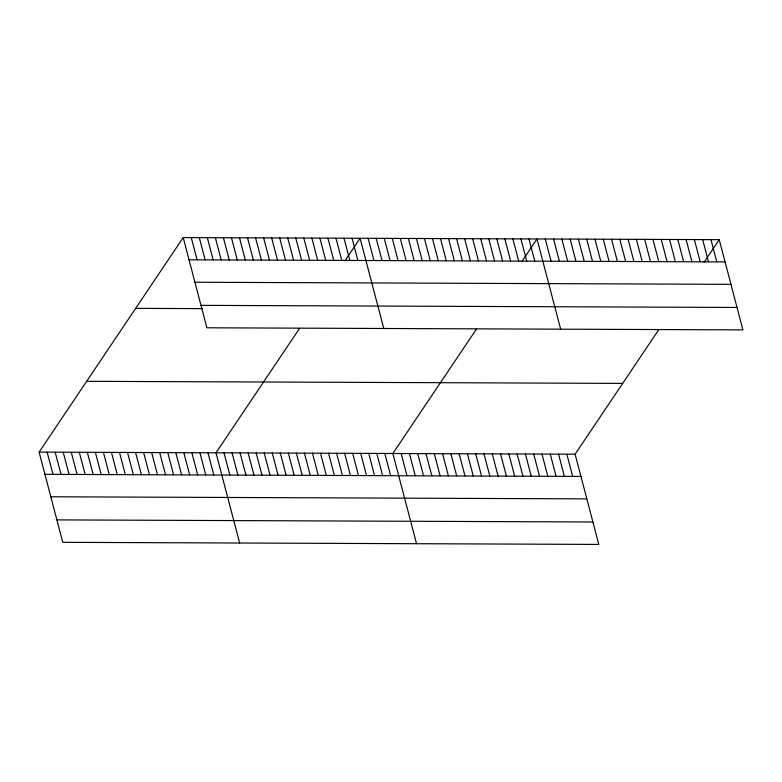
<?xml version="1.0" encoding="UTF-8"?>
<svg xmlns="http://www.w3.org/2000/svg" width="782" height="782" viewBox="0 0 782 782"><rect width="100%" height="100%" fill="white"/><g stroke="black" fill="none" stroke-linecap="round" stroke-linejoin="round"><path stroke-width="1.17" d="M658.61 329.916L575.122 454.205L598.787 544.419L62.765 542.327L39.1 452.113L183.213 237.581L719.235 239.673L742.9 329.887L206.878 327.795L183.213 237.581M299.477 328.518L215.988 452.798L239.654 543.021M344.882 260.924L360.101 238.275L383.767 328.489M476.365 329.212L392.867 453.492L416.542 543.705M521.77 261.618L536.99 238.96L560.655 329.173M704.015 262.332L719.235 239.673M189.049 259.81L725.061 261.902M194.933 282.243L730.955 284.335M200.994 305.361L737.015 307.453M135.657 308.372L202.274 308.636M86.655 381.313L622.677 383.405M39.1 452.113L575.122 454.205M44.936 474.342L580.948 476.433M50.82 496.775L586.832 498.867M56.881 519.893L592.903 521.985M710.946 239.644L716.781 261.872M702.666 239.605L708.492 261.843M694.377 239.575L700.213 261.804M686.097 239.546L691.933 261.775M677.808 239.517L683.644 261.745M669.529 239.478L675.365 261.706M661.249 239.448L667.075 261.677M652.96 239.419L658.796 261.647M644.681 239.38L650.507 261.618M636.392 239.351L642.227 261.579M628.112 239.321L633.938 261.55M619.823 239.282L625.659 261.52M611.544 239.253L617.369 261.481M603.254 239.224L609.09 261.452M594.975 239.184L600.811 261.423M586.686 239.155L592.521 261.383M578.406 239.126L584.242 261.354M570.127 239.087L575.953 261.325M561.838 239.057L567.673 261.286M553.558 239.028L559.384 261.256M545.269 238.999L551.105 261.227M528.945 238.93L534.78 261.159M520.91 238.901L526.736 261.129M512.865 238.872L518.701 261.1M566.833 454.176L572.668 476.404M504.83 238.833L510.656 261.071M558.553 454.137L564.379 476.375M496.785 238.803L502.621 261.032M550.264 454.107L556.1 476.336M488.74 238.774L494.576 261.002M541.985 454.078L547.811 476.306M480.705 238.745L486.541 260.973M533.695 454.039L539.531 476.277M472.66 238.715L478.496 260.944M525.416 454.01L531.242 476.238M464.625 238.676L470.461 260.914M517.127 453.98L522.962 476.209M456.58 238.647L462.416 260.875M508.847 453.941L514.673 476.179M448.545 238.618L454.371 260.846M500.558 453.912L506.394 476.14M440.501 238.588L446.336 260.817M492.279 453.883L498.114 476.111M432.466 238.549L438.291 260.787M483.99 453.853L489.825 476.082M424.421 238.52L430.256 260.748M475.71 453.814L481.546 476.043M416.386 238.49L422.212 260.719M467.431 453.785L473.257 476.013M408.341 238.461L414.177 260.689M459.142 453.755L464.977 475.984M400.306 238.432L406.132 260.66M450.862 453.716L456.688 475.955M392.261 238.393L398.097 260.631M442.573 453.687L448.409 475.915M384.226 238.363L390.052 260.592M434.293 453.658L440.119 475.886M376.181 238.334L382.017 260.562M426.004 453.619L431.84 475.857M368.136 238.305L373.972 260.533M417.725 453.589L423.551 475.818M409.436 453.56L415.271 475.788M352.056 238.236L357.892 260.474M401.156 453.521L406.992 475.759M344.021 238.207L349.857 260.435M335.977 238.178L341.812 260.406M384.832 453.462L390.668 475.691M327.941 238.148L333.767 260.377M376.787 453.433L382.623 475.661M319.897 238.109L325.732 260.347M368.752 453.394L374.578 475.632M311.862 238.08L317.688 260.308M360.707 453.365L366.543 475.593M303.817 238.051L309.652 260.279M352.672 453.335L358.498 475.564M295.782 238.021L301.608 260.25M344.627 453.306L350.463 475.534M287.737 237.992L293.573 260.22M336.592 453.277L342.418 475.505M279.702 237.953L285.528 260.191M328.548 453.237L334.383 475.476M271.657 237.924L277.493 260.152M320.512 453.208L326.338 475.436M263.622 237.894L269.448 260.123M312.468 453.179L318.303 475.407M255.577 237.865L261.413 260.093M304.433 453.149L310.258 475.378M247.542 237.836L253.368 260.064M296.388 453.12L302.223 475.348M239.497 237.796L245.333 260.035M288.353 453.081L294.179 475.319M231.452 237.767L237.288 259.995M280.308 453.052L286.144 475.28M223.417 237.738L229.253 259.966M272.263 453.022L278.099 475.251M215.373 237.708L221.208 259.937M264.228 452.993L270.064 475.221M207.338 237.669L213.163 259.907M256.183 452.954L262.019 475.192M199.293 237.64L205.128 259.868M248.148 452.925L253.974 475.153M191.258 237.611L197.084 259.839M240.103 452.895L245.939 475.124M232.068 452.866L237.894 475.094M224.023 452.837L229.859 475.065M207.944 452.768L213.779 474.997M199.909 452.739L205.734 474.967M191.864 452.71L197.699 474.938M183.829 452.68L189.655 474.909M175.784 452.641L181.62 474.879M167.749 452.612L173.575 474.84M159.704 452.583L165.54 474.811M151.659 452.553L157.495 474.782M143.624 452.514L149.46 474.752M135.579 452.485L141.415 474.713M127.544 452.455L133.37 474.684M119.499 452.426L125.335 474.654M111.464 452.397L117.29 474.625M103.419 452.358L109.255 474.596M95.384 452.328L101.21 474.557M87.34 452.299L93.175 474.527M79.305 452.27L85.13 474.498M71.26 452.24L77.095 474.469M63.225 452.201L69.051 474.439M55.18 452.172L61.016 474.4M47.145 452.143L52.971 474.371"/></g></svg>
